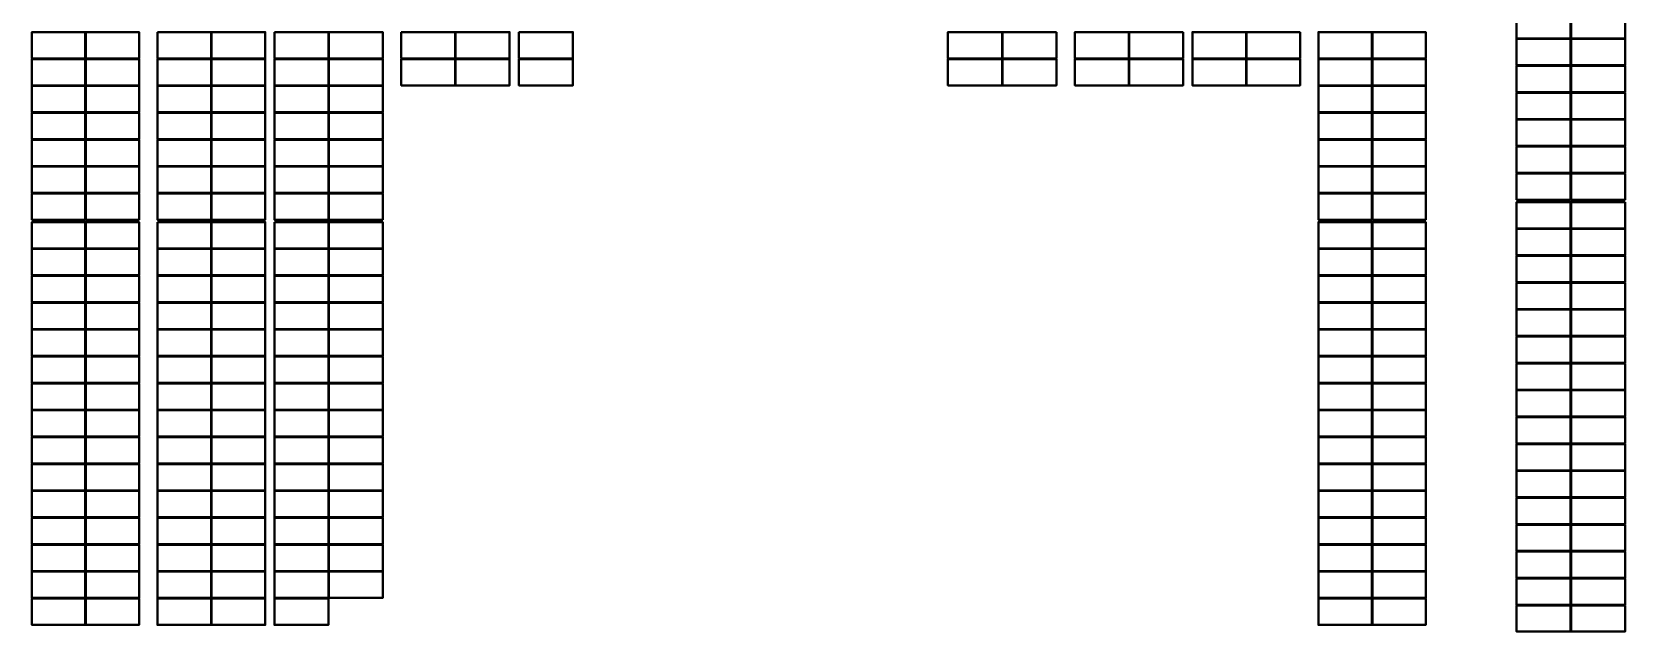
# Model space of a CAD drawing. Header units: millimetres. Extents: x 905 to 454098, y 508 to 244600.
# Drawn here: x 239238 to 307897, y 76755 to 102328 of the extents above; entities that cross this region are included whole.
import ezdxf

# ---------------------------------------------------------------- set-up
doc = ezdxf.new("R2010")
doc.units = ezdxf.units.MM
doc.layers.add('SOL-PV MODULES', color=5, linetype='Continuous', lineweight=40)

msp = doc.modelspace()

# ---------------------------------------------------------------- linework, layer by layer
at = {"layer": 'SOL-PV MODULES'}
for points in [[(305548, 103181), (303218, 103181), (303218, 102047), (305548, 102047)], [(307897, 103181), (305568, 103181), (305568, 102047), (307897, 102047)], [(241537, 101182), (239238, 101182), (239238, 102316), (241537, 102316)], [(241557, 102316), (243861, 102316), (243861, 101182), (241557, 101182)], [(244652, 102316), (246963, 102316), (246963, 101182), (244652, 101182)], [(246982, 102316), (249297, 102316), (249297, 101182), (246982, 101182)], [(249694, 102316), (252014, 102316), (252014, 101182), (249694, 101182)], [(252034, 102316), (254356, 102316), (254356, 101182), (252034, 101182)], [(255153, 102316), (257479, 102316), (257479, 101182), (255153, 101182)], [(257499, 102316), (259828, 102316), (259828, 101182), (257499, 101182)], [(260227, 102316), (262557, 102316), (262557, 101182), (260227, 101182)], [(281045, 102316), (278716, 102316), (278716, 101182), (281045, 101182)], [(283391, 102316), (281065, 102316), (281065, 101182), (283391, 101182)], [(286510, 102316), (284188, 102316), (284188, 101182), (286510, 101182)], [(288849, 102316), (286530, 102316), (286530, 101182), (288849, 101182)], [(291561, 102316), (289247, 102316), (289247, 101182), (291561, 101182)], [(293892, 102316), (291581, 102316), (291581, 101182), (293892, 101182)], [(296987, 102316), (294683, 102316), (294683, 101182), (296987, 101182)], [(297007, 101182), (299306, 101182), (299306, 102316), (297007, 102316)], [(305548, 102022), (303218, 102022), (303218, 100888), (305548, 100888)], [(307897, 102022), (305568, 102022), (305568, 100888), (307897, 100888)], [(241537, 100023), (239238, 100023), (239238, 101157), (241537, 101157)], [(241557, 101157), (243861, 101157), (243861, 100023), (241557, 100023)], [(244652, 101157), (246963, 101157), (246963, 100023), (244652, 100023)], [(246982, 101157), (249297, 101157), (249297, 100023), (246982, 100023)], [(249694, 101157), (252014, 101157), (252014, 100023), (249694, 100023)], [(252034, 101157), (254356, 101157), (254356, 100023), (252034, 100023)], [(255153, 101157), (257479, 101157), (257479, 100023), (255153, 100023)], [(257499, 101157), (259828, 101157), (259828, 100023), (257499, 100023)], [(260227, 101157), (262557, 101157), (262557, 100023), (260227, 100023)], [(281045, 101157), (278716, 101157), (278716, 100023), (281045, 100023)], [(283391, 101157), (281065, 101157), (281065, 100023), (283391, 100023)], [(286510, 101157), (284188, 101157), (284188, 100023), (286510, 100023)], [(288849, 101157), (286530, 101157), (286530, 100023), (288849, 100023)], [(291561, 101157), (289247, 101157), (289247, 100023), (291561, 100023)], [(293892, 101157), (291581, 101157), (291581, 100023), (293892, 100023)], [(296987, 101157), (294683, 101157), (294683, 100023), (296987, 100023)], [(297007, 100023), (299306, 100023), (299306, 101157), (297007, 101157)], [(305548, 100863), (303218, 100863), (303218, 99729), (305548, 99729)], [(307897, 100863), (305568, 100863), (305568, 99729), (307897, 99729)], [(241537, 98864), (239238, 98864), (239238, 99998), (241537, 99998)], [(241557, 99998), (243861, 99998), (243861, 98864), (241557, 98864)], [(244652, 99998), (246963, 99998), (246963, 98864), (244652, 98864)], [(246982, 99998), (249297, 99998), (249297, 98864), (246982, 98864)], [(249694, 99998), (252014, 99998), (252014, 98864), (249694, 98864)], [(252034, 99998), (254356, 99998), (254356, 98864), (252034, 98864)], [(296987, 99998), (294683, 99998), (294683, 98864), (296987, 98864)], [(297007, 98864), (299306, 98864), (299306, 99998), (297007, 99998)], [(305548, 99704), (303218, 99704), (303218, 98570), (305548, 98570)], [(307897, 99704), (305568, 99704), (305568, 98570), (307897, 98570)], [(241537, 97705), (239238, 97705), (239238, 98839), (241537, 98839)], [(241557, 98839), (243861, 98839), (243861, 97705), (241557, 97705)], [(244652, 98839), (246963, 98839), (246963, 97705), (244652, 97705)], [(246982, 98839), (249297, 98839), (249297, 97705), (246982, 97705)], [(249694, 98839), (252014, 98839), (252014, 97705), (249694, 97705)], [(252034, 98839), (254356, 98839), (254356, 97705), (252034, 97705)], [(296987, 98839), (294683, 98839), (294683, 97705), (296987, 97705)], [(297007, 97705), (299306, 97705), (299306, 98839), (297007, 98839)], [(305548, 98545), (303218, 98545), (303218, 97411), (305548, 97411)], [(307897, 98545), (305568, 98545), (305568, 97411), (307897, 97411)], [(241537, 96546), (239238, 96546), (239238, 97680), (241537, 97680)], [(241557, 97680), (243861, 97680), (243861, 96546), (241557, 96546)], [(244652, 97680), (246963, 97680), (246963, 96546), (244652, 96546)], [(246982, 97680), (249297, 97680), (249297, 96546), (246982, 96546)], [(249694, 97680), (252014, 97680), (252014, 96546), (249694, 96546)], [(252034, 97680), (254356, 97680), (254356, 96546), (252034, 96546)], [(296987, 97680), (294683, 97680), (294683, 96546), (296987, 96546)], [(297007, 96546), (299306, 96546), (299306, 97680), (297007, 97680)], [(305548, 97386), (303218, 97386), (303218, 96252), (305548, 96252)], [(307897, 97386), (305568, 97386), (305568, 96252), (307897, 96252)], [(241537, 95387), (239238, 95387), (239238, 96521), (241537, 96521)], [(241557, 96521), (243861, 96521), (243861, 95387), (241557, 95387)], [(244652, 96521), (246963, 96521), (246963, 95387), (244652, 95387)], [(246982, 96521), (249297, 96521), (249297, 95387), (246982, 95387)], [(249694, 96521), (252014, 96521), (252014, 95387), (249694, 95387)], [(252034, 96521), (254356, 96521), (254356, 95387), (252034, 95387)], [(296987, 96521), (294683, 96521), (294683, 95387), (296987, 95387)], [(297007, 95387), (299306, 95387), (299306, 96521), (297007, 96521)], [(305548, 96227), (303218, 96227), (303218, 95093), (305548, 95093)], [(307897, 96227), (305568, 96227), (305568, 95093), (307897, 95093)], [(241537, 94228), (239238, 94228), (239238, 95362), (241537, 95362)], [(241557, 95362), (243861, 95362), (243861, 94228), (241557, 94228)], [(244652, 95362), (246963, 95362), (246963, 94228), (244652, 94228)], [(246982, 95362), (249297, 95362), (249297, 94228), (246982, 94228)], [(249694, 95362), (252014, 95362), (252014, 94228), (249694, 94228)], [(252034, 95362), (254356, 95362), (254356, 94228), (252034, 94228)], [(296987, 95362), (294683, 95362), (294683, 94228), (296987, 94228)], [(297007, 94228), (299306, 94228), (299306, 95362), (297007, 95362)], [(305548, 94993), (303218, 94993), (303218, 93859), (305548, 93859)], [(307897, 94993), (305568, 94993), (305568, 93859), (307897, 93859)], [(241537, 92994), (239238, 92994), (239238, 94128), (241537, 94128)], [(241557, 94128), (243861, 94128), (243861, 92994), (241557, 92994)], [(244652, 94128), (246963, 94128), (246963, 92994), (244652, 92994)], [(246982, 94128), (249297, 94128), (249297, 92994), (246982, 92994)], [(249694, 94128), (252014, 94128), (252014, 92994), (249694, 92994)], [(252034, 94128), (254356, 94128), (254356, 92994), (252034, 92994)], [(296987, 94128), (294683, 94128), (294683, 92994), (296987, 92994)], [(297007, 92994), (299306, 92994), (299306, 94128), (297007, 94128)], [(305548, 93834), (303218, 93834), (303218, 92700), (305548, 92700)], [(307897, 93834), (305568, 93834), (305568, 92700), (307897, 92700)], [(241537, 91835), (239238, 91835), (239238, 92969), (241537, 92969)], [(241557, 92969), (243861, 92969), (243861, 91835), (241557, 91835)], [(244652, 92969), (246963, 92969), (246963, 91835), (244652, 91835)], [(246982, 92969), (249297, 92969), (249297, 91835), (246982, 91835)], [(249694, 92969), (252014, 92969), (252014, 91835), (249694, 91835)], [(252034, 92969), (254356, 92969), (254356, 91835), (252034, 91835)], [(296987, 92969), (294683, 92969), (294683, 91835), (296987, 91835)], [(297007, 91835), (299306, 91835), (299306, 92969), (297007, 92969)], [(305548, 92675), (303218, 92675), (303218, 91541), (305548, 91541)], [(307897, 92675), (305568, 92675), (305568, 91541), (307897, 91541)], [(241537, 90676), (239238, 90676), (239238, 91810), (241537, 91810)], [(241557, 91810), (243861, 91810), (243861, 90676), (241557, 90676)], [(244652, 91810), (246963, 91810), (246963, 90676), (244652, 90676)], [(246982, 91810), (249297, 91810), (249297, 90676), (246982, 90676)], [(249694, 91810), (252014, 91810), (252014, 90676), (249694, 90676)], [(252034, 91810), (254356, 91810), (254356, 90676), (252034, 90676)], [(296987, 91810), (294683, 91810), (294683, 90676), (296987, 90676)], [(297007, 90676), (299306, 90676), (299306, 91810), (297007, 91810)], [(305548, 91516), (303218, 91516), (303218, 90382), (305548, 90382)], [(307897, 91516), (305568, 91516), (305568, 90382), (307897, 90382)], [(241537, 89517), (239238, 89517), (239238, 90651), (241537, 90651)], [(241557, 90651), (243861, 90651), (243861, 89517), (241557, 89517)], [(244652, 90651), (246963, 90651), (246963, 89517), (244652, 89517)], [(246982, 90651), (249297, 90651), (249297, 89517), (246982, 89517)], [(249694, 90651), (252014, 90651), (252014, 89517), (249694, 89517)], [(252034, 90651), (254356, 90651), (254356, 89517), (252034, 89517)], [(296987, 90651), (294683, 90651), (294683, 89517), (296987, 89517)], [(297007, 89517), (299306, 89517), (299306, 90651), (297007, 90651)], [(305548, 90357), (303218, 90357), (303218, 89223), (305548, 89223)], [(307897, 90357), (305568, 90357), (305568, 89223), (307897, 89223)], [(241537, 88358), (239238, 88358), (239238, 89492), (241537, 89492)], [(241557, 89492), (243861, 89492), (243861, 88358), (241557, 88358)], [(244652, 89492), (246963, 89492), (246963, 88358), (244652, 88358)], [(246982, 89492), (249297, 89492), (249297, 88358), (246982, 88358)], [(249694, 89492), (252014, 89492), (252014, 88358), (249694, 88358)], [(252034, 89492), (254356, 89492), (254356, 88358), (252034, 88358)], [(296987, 89492), (294683, 89492), (294683, 88358), (296987, 88358)], [(297007, 88358), (299306, 88358), (299306, 89492), (297007, 89492)], [(305548, 89198), (303218, 89198), (303218, 88064), (305548, 88064)], [(307897, 89198), (305568, 89198), (305568, 88064), (307897, 88064)], [(241537, 87199), (239238, 87199), (239238, 88333), (241537, 88333)], [(241557, 88333), (243861, 88333), (243861, 87199), (241557, 87199)], [(244652, 88333), (246963, 88333), (246963, 87199), (244652, 87199)], [(246982, 88333), (249297, 88333), (249297, 87199), (246982, 87199)], [(249694, 88333), (252014, 88333), (252014, 87199), (249694, 87199)], [(252034, 88333), (254356, 88333), (254356, 87199), (252034, 87199)], [(296987, 88333), (294683, 88333), (294683, 87199), (296987, 87199)], [(297007, 87199), (299306, 87199), (299306, 88333), (297007, 88333)], [(305548, 88039), (303218, 88039), (303218, 86905), (305548, 86905)], [(307897, 88039), (305568, 88039), (305568, 86905), (307897, 86905)], [(241537, 86040), (239238, 86040), (239238, 87174), (241537, 87174)], [(241557, 87174), (243861, 87174), (243861, 86040), (241557, 86040)], [(244652, 87174), (246963, 87174), (246963, 86040), (244652, 86040)], [(246982, 87174), (249297, 87174), (249297, 86040), (246982, 86040)], [(249694, 87174), (252014, 87174), (252014, 86040), (249694, 86040)], [(252034, 87174), (254356, 87174), (254356, 86040), (252034, 86040)], [(296987, 87174), (294683, 87174), (294683, 86040), (296987, 86040)], [(297007, 86040), (299306, 86040), (299306, 87174), (297007, 87174)], [(305548, 86880), (303218, 86880), (303218, 85746), (305548, 85746)], [(307897, 86880), (305568, 86880), (305568, 85746), (307897, 85746)], [(241537, 84881), (239238, 84881), (239238, 86015), (241537, 86015)], [(241557, 86015), (243861, 86015), (243861, 84881), (241557, 84881)], [(244652, 86015), (246963, 86015), (246963, 84881), (244652, 84881)], [(246982, 86015), (249297, 86015), (249297, 84881), (246982, 84881)], [(249694, 86015), (252014, 86015), (252014, 84881), (249694, 84881)], [(252034, 86015), (254356, 86015), (254356, 84881), (252034, 84881)], [(296987, 86015), (294683, 86015), (294683, 84881), (296987, 84881)], [(297007, 84881), (299306, 84881), (299306, 86015), (297007, 86015)], [(305548, 85721), (303218, 85721), (303218, 84587), (305548, 84587)], [(307897, 85721), (305568, 85721), (305568, 84587), (307897, 84587)], [(241537, 83722), (239238, 83722), (239238, 84856), (241537, 84856)], [(241557, 84856), (243861, 84856), (243861, 83722), (241557, 83722)], [(244652, 84856), (246963, 84856), (246963, 83722), (244652, 83722)], [(246982, 84856), (249297, 84856), (249297, 83722), (246982, 83722)], [(249694, 84856), (252014, 84856), (252014, 83722), (249694, 83722)], [(252034, 84856), (254356, 84856), (254356, 83722), (252034, 83722)], [(296987, 84856), (294683, 84856), (294683, 83722), (296987, 83722)], [(297007, 83722), (299306, 83722), (299306, 84856), (297007, 84856)], [(305548, 84562), (303218, 84562), (303218, 83428), (305548, 83428)], [(307897, 84562), (305568, 84562), (305568, 83428), (307897, 83428)], [(241537, 82563), (239238, 82563), (239238, 83697), (241537, 83697)], [(241557, 83697), (243861, 83697), (243861, 82563), (241557, 82563)], [(244652, 83697), (246963, 83697), (246963, 82563), (244652, 82563)], [(246982, 83697), (249297, 83697), (249297, 82563), (246982, 82563)], [(249694, 83697), (252014, 83697), (252014, 82563), (249694, 82563)], [(252034, 83697), (254356, 83697), (254356, 82563), (252034, 82563)], [(296987, 83697), (294683, 83697), (294683, 82563), (296987, 82563)], [(297007, 82563), (299306, 82563), (299306, 83697), (297007, 83697)], [(305548, 83403), (303218, 83403), (303218, 82269), (305548, 82269)], [(307897, 83403), (305568, 83403), (305568, 82269), (307897, 82269)], [(241537, 81404), (239238, 81404), (239238, 82538), (241537, 82538)], [(241557, 82538), (243861, 82538), (243861, 81404), (241557, 81404)], [(244652, 82538), (246963, 82538), (246963, 81404), (244652, 81404)], [(246982, 82538), (249297, 82538), (249297, 81404), (246982, 81404)], [(249694, 82538), (252014, 82538), (252014, 81404), (249694, 81404)], [(252034, 82538), (254356, 82538), (254356, 81404), (252034, 81404)], [(296987, 82538), (294683, 82538), (294683, 81404), (296987, 81404)], [(297007, 81404), (299306, 81404), (299306, 82538), (297007, 82538)], [(305548, 82244), (303218, 82244), (303218, 81110), (305548, 81110)], [(307897, 82244), (305568, 82244), (305568, 81110), (307897, 81110)], [(241537, 80245), (239238, 80245), (239238, 81379), (241537, 81379)], [(241557, 81379), (243861, 81379), (243861, 80245), (241557, 80245)], [(244652, 81379), (246963, 81379), (246963, 80245), (244652, 80245)], [(246982, 81379), (249297, 81379), (249297, 80245), (246982, 80245)], [(249694, 81379), (252014, 81379), (252014, 80245), (249694, 80245)], [(252034, 81379), (254356, 81379), (254356, 80245), (252034, 80245)], [(296987, 81379), (294683, 81379), (294683, 80245), (296987, 80245)], [(297007, 80245), (299306, 80245), (299306, 81379), (297007, 81379)], [(305548, 81085), (303218, 81085), (303218, 79951), (305548, 79951)], [(307897, 81085), (305568, 81085), (305568, 79951), (307897, 79951)], [(241537, 79086), (239238, 79086), (239238, 80220), (241537, 80220)], [(241557, 80220), (243861, 80220), (243861, 79086), (241557, 79086)], [(244652, 80220), (246963, 80220), (246963, 79086), (244652, 79086)], [(246982, 80220), (249297, 80220), (249297, 79086), (246982, 79086)], [(249694, 80220), (252014, 80220), (252014, 79086), (249694, 79086)], [(252034, 80220), (254356, 80220), (254356, 79086), (252034, 79086)], [(296987, 80220), (294683, 80220), (294683, 79086), (296987, 79086)], [(297007, 79086), (299306, 79086), (299306, 80220), (297007, 80220)], [(305548, 79926), (303218, 79926), (303218, 78792), (305548, 78792)], [(307897, 79926), (305568, 79926), (305568, 78792), (307897, 78792)], [(241537, 77927), (239238, 77927), (239238, 79061), (241537, 79061)], [(241557, 79061), (243861, 79061), (243861, 77927), (241557, 77927)], [(244652, 79061), (246963, 79061), (246963, 77927), (244652, 77927)], [(246982, 79061), (249297, 79061), (249297, 77927), (246982, 77927)], [(249694, 79061), (252014, 79061), (252014, 77927), (249694, 77927)], [(252034, 79061), (254356, 79061), (254356, 77927), (252034, 77927)], [(296987, 79061), (294683, 79061), (294683, 77927), (296987, 77927)], [(297007, 77927), (299306, 77927), (299306, 79061), (297007, 79061)], [(305548, 78767), (303218, 78767), (303218, 77633), (305548, 77633)], [(307897, 78767), (305568, 78767), (305568, 77633), (307897, 77633)], [(241537, 76768), (239238, 76768), (239238, 77902), (241537, 77902)], [(241557, 77902), (243861, 77902), (243861, 76768), (241557, 76768)], [(244652, 77902), (246963, 77902), (246963, 76768), (244652, 76768)], [(246982, 77902), (249297, 77902), (249297, 76768), (246982, 76768)], [(249694, 77902), (252014, 77902), (252014, 76768), (249694, 76768)], [(296987, 77902), (294683, 77902), (294683, 76768), (296987, 76768)], [(297007, 76768), (299306, 76768), (299306, 77902), (297007, 77902)], [(305548, 77608), (303218, 77608), (303218, 76474), (305548, 76474)], [(307897, 77608), (305568, 77608), (305568, 76474), (307897, 76474)]]:
    msp.add_lwpolyline(points, close=True, dxfattribs=at)

doc.saveas('drawing.dxf')
